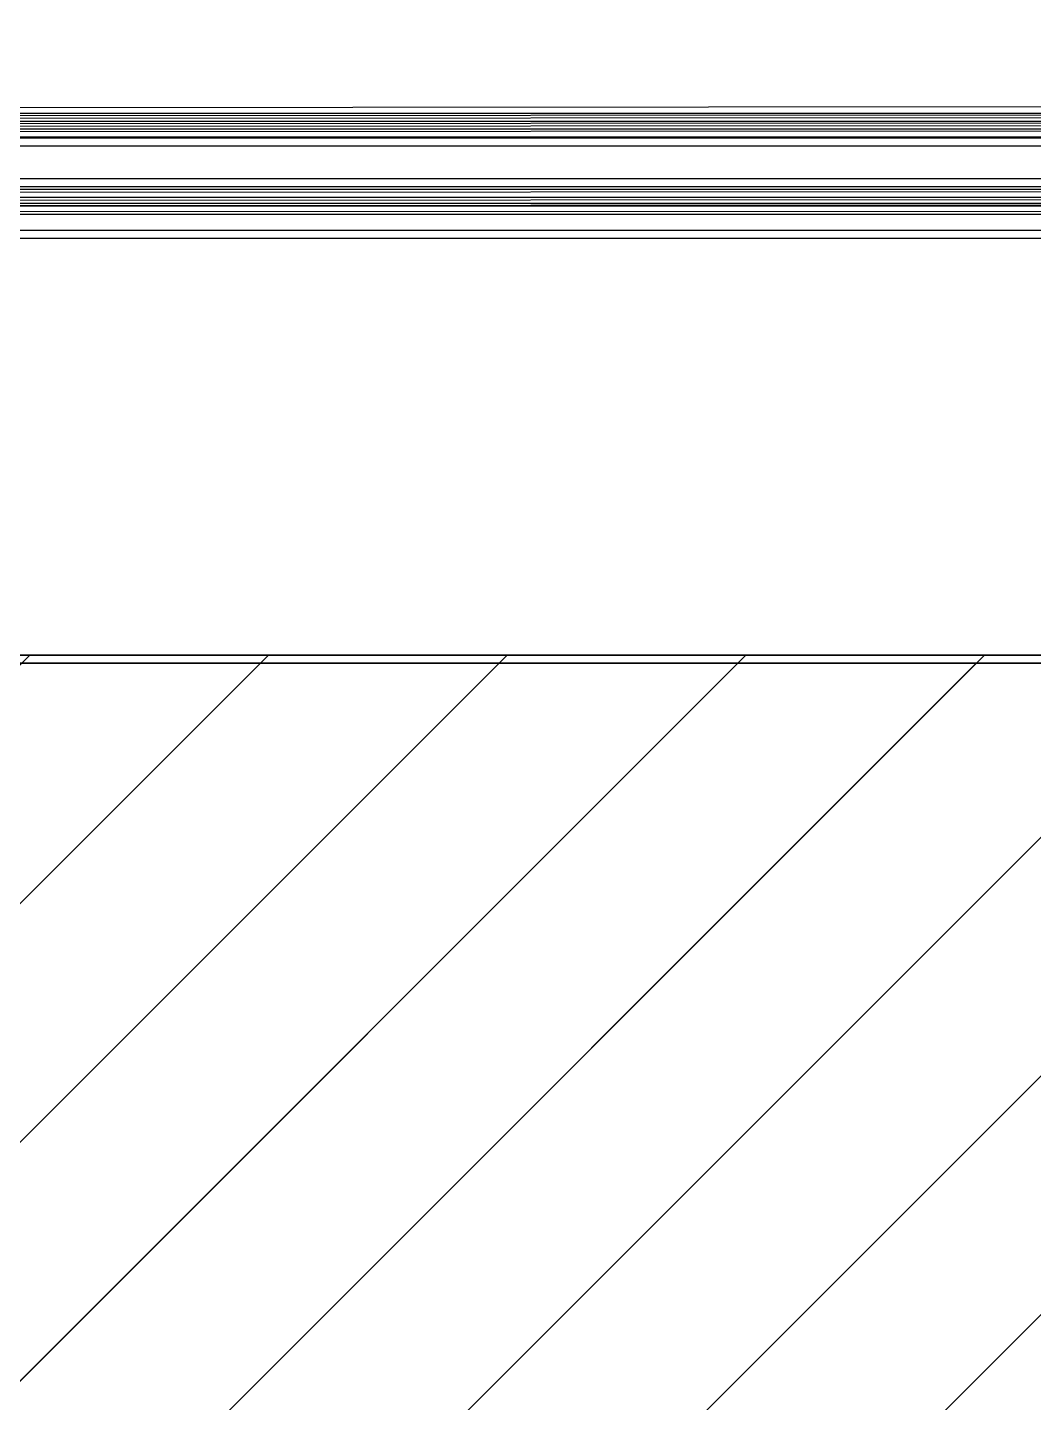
# Model space of a CAD drawing. Header units: inches. Extents: x 4821 to 127877, y 58012 to 433683.
# Drawn here: x 85992 to 86365, y 89127 to 89636 of the extents above; entities that cross this region are included whole.
import ezdxf

# ---------------------------------------------------------------- set-up
doc = ezdxf.new("R2010")
doc.units = ezdxf.units.IN
doc.header["$MEASUREMENT"] = 0
for name, color, linetype in [('A-GLAZ', 132, 'Continuous'), ('A-WAL-CMU', 7, 'Continuous'), ('A-WALL', 53, 'Continuous'), ('A-WIN', 141, 'Continuous'), ('COL FISRT$0$COL GROUND$0$Cloums$0$A-COL-HAT', 8, 'Continuous'), ('COL FISRT$0$COL GROUND$0$Cloums$0$A-COL-RFC', 210, 'Continuous'), ('HA', 9, 'Continuous')]:
    doc.layers.add(name, color=color, linetype=linetype)

# ---------------------------------------------------------------- blocks, each defined once
blk = doc.blocks.new('COL FISRT')
at = {"layer": 'COL FISRT$0$COL GROUND$0$Cloums$0$A-COL-HAT'}
h = blk.add_hatch(dxfattribs=at)
h.set_pattern_fill('ANSI31', color=256, scale=500)
h.set_pattern_definition([(45, (1132937.42, -1550303.88), (-44.194174, 44.194174), [])])
h.paths.add_polyline_path([(1200077.91, -1522172.04), (1200077.91, -1518497.09), (1200078.14, -1518497.09), (1200077.67, -1517122.13), (1199432.13, -1517122.04), (1192527.91, -1517122.04), (1192527.91, -1520072.04), (1192827.91, -1520072.04), (1192827.91, -1517422.04), (1199780.89, -1517422.04), (1199777.91, -1519822.04), (1195677.91, -1519822.04), (1195677.91, -1522172.04), (1195977.91, -1522172.04), (1195977.91, -1520122.04), (1199777.91, -1520122.04), (1199777.91, -1522172.04)])
at = {"layer": 'COL FISRT$0$COL GROUND$0$Cloums$0$A-COL-RFC', "linetype": 'Continuous', "elevation": 0}
blk.add_lwpolyline([(1200077.91, -1522172.04), (1200077.91, -1517122.13), (1199783.88, -1517122.04), (1192527.91, -1517122.04), (1192527.91, -1520072.04), (1192827.91, -1520072.04), (1192827.91, -1517422.04), (1199777.91, -1517422.04), (1199777.91, -1519822.04), (1195677.91, -1519822.04), (1195677.91, -1522172.04), (1195977.91, -1522172.04), (1195977.91, -1520122.04), (1199777.91, -1520122.04), (1199777.91, -1522172.04), (1200077.91, -1522172.04)], dxfattribs=at)
blk = doc.blocks.new('CURTT')
at = {"layer": 'A-GLAZ', "extrusion": (1.56101e-06, 5.69003e-07, 1)}
for p, q in [((905511.46, -1520273.69, 0), (907611.94, -1520275.19, 0)), ((905511.46, -1520277.69, 0), (907612.95, -1520279.19, 0)), ((906965.52, -1520276.2, 1.15), (905539.78, -1520276.19, 0)), ((905511.46, -1520279.69, 0), (907612.95, -1520281.19, 0)), ((906893.22, -1520282, 1.15), (905612.08, -1520281.99, 0)), ((906893.22, -1520285.4, 1.15), (905612.08, -1520285.39, 0)), ((906893.22, -1520300.4, 1.15), (905612.08, -1520300.39, 0)), ((905511.46, -1520305.09, 0), (907608.45, -1520306.59, 0)), ((905511.46, -1520307.09, 0), (907608.45, -1520308.59, 0)), ((906893.22, -1520304.4, 1.15), (905612.08, -1520304.39, 0)), ((906914.72, -1520309.6, 1.15), (905590.58, -1520309.59, 0)), ((906914.72, -1520310.6, 1.15), (905590.58, -1520310.59, 0)), ((906899.72, -1520319.6, 1.15), (905605.58, -1520319.59, 0))]:
    blk.add_line(p, q, dxfattribs=at)
blk = doc.blocks.new('FIRST SLAB EDGE')
at = {"layer": 'A-WIN', "xscale": -1}
blk.add_blockref('CURTT', (2105283.91, -200961.5, -1.15), dxfattribs=at)

msp = doc.modelspace()

# ---------------------------------------------------------------- linework, layer by layer
at = {"layer": 'A-WALL'}
for points in [[(82874.95, 99395.85), (82874.95, 89400.91), (87604.33, 89400.91), (87604.33, 80603.28), (82874.33, 80603.28), (82874.95, 68904.55), (66209.33, 68904.55), (66209.33, 82275.84), (51095.97, 82275.84), (51095.97, 68904.55), (34429.05, 68904.55), (34429.66, 80603.28), (29699.36, 80603.28), (29696.68, 89400.82), (34429.66, 89400.91), (34429.66, 99395.85), (82874.95, 99395.85)], [(82878.35, 99398.84), (82878.35, 89403.89), (87607.73, 89403.89), (87607.73, 80606.26), (82877.73, 80606.26), (82878.35, 68907.53), (66212.73, 68907.53), (66212.73, 82278.83), (51099.37, 82278.83), (51099.37, 68907.53), (34432.45, 68907.53), (34433.06, 80606.26), (29702.76, 80606.26), (29700.08, 89403.8), (34433.06, 89403.89), (34433.06, 99398.84), (82878.35, 99398.84)]]:
    msp.add_lwpolyline(points, dxfattribs=at)
at = {"layer": 'HA', "elevation": 0}
for points in [[(51095.97, 68904.55), (34430.36, 68904.55), (34430.36, 80603.28), (29699.36, 80603.28), (29698.84, 89398.62), (34429.66, 89398.62), (34429.66, 99395.85), (82874.95, 99395.86), (82874.95, 89400.91), (87604.33, 89400.91), (87575.63, 80603.28), (82874.95, 80603.28), (82874.95, 68904.55), (34429.05, 68907.09)], [(51099.37, 68907.53), (34433.76, 68907.53), (34433.76, 80606.26), (29702.76, 80606.26), (29702.24, 89401.61), (34433.06, 89401.61), (34433.06, 99398.84), (82878.35, 99398.84), (82878.35, 89403.89), (87607.73, 89403.89), (87579.03, 80606.26), (82878.35, 80606.26), (82878.35, 68907.53), (34432.45, 68910.07)]]:
    msp.add_lwpolyline(points, dxfattribs=at)

# ---------------------------------------------------------------- block references
at = {"layer": 'A-WAL-CMU'}
for name, p in [('FIRST SLAB EDGE', (-1113064.6, 1810842.37, 0)), ('FIRST SLAB EDGE', (-1113068, 1810839.38, 0)), ('COL FISRT', (-1112473.57, 1606522.95)), ('COL FISRT', (-1112470.17, 1606525.93))]:
    msp.add_blockref(name, p, dxfattribs=at)

doc.saveas('drawing.dxf')
